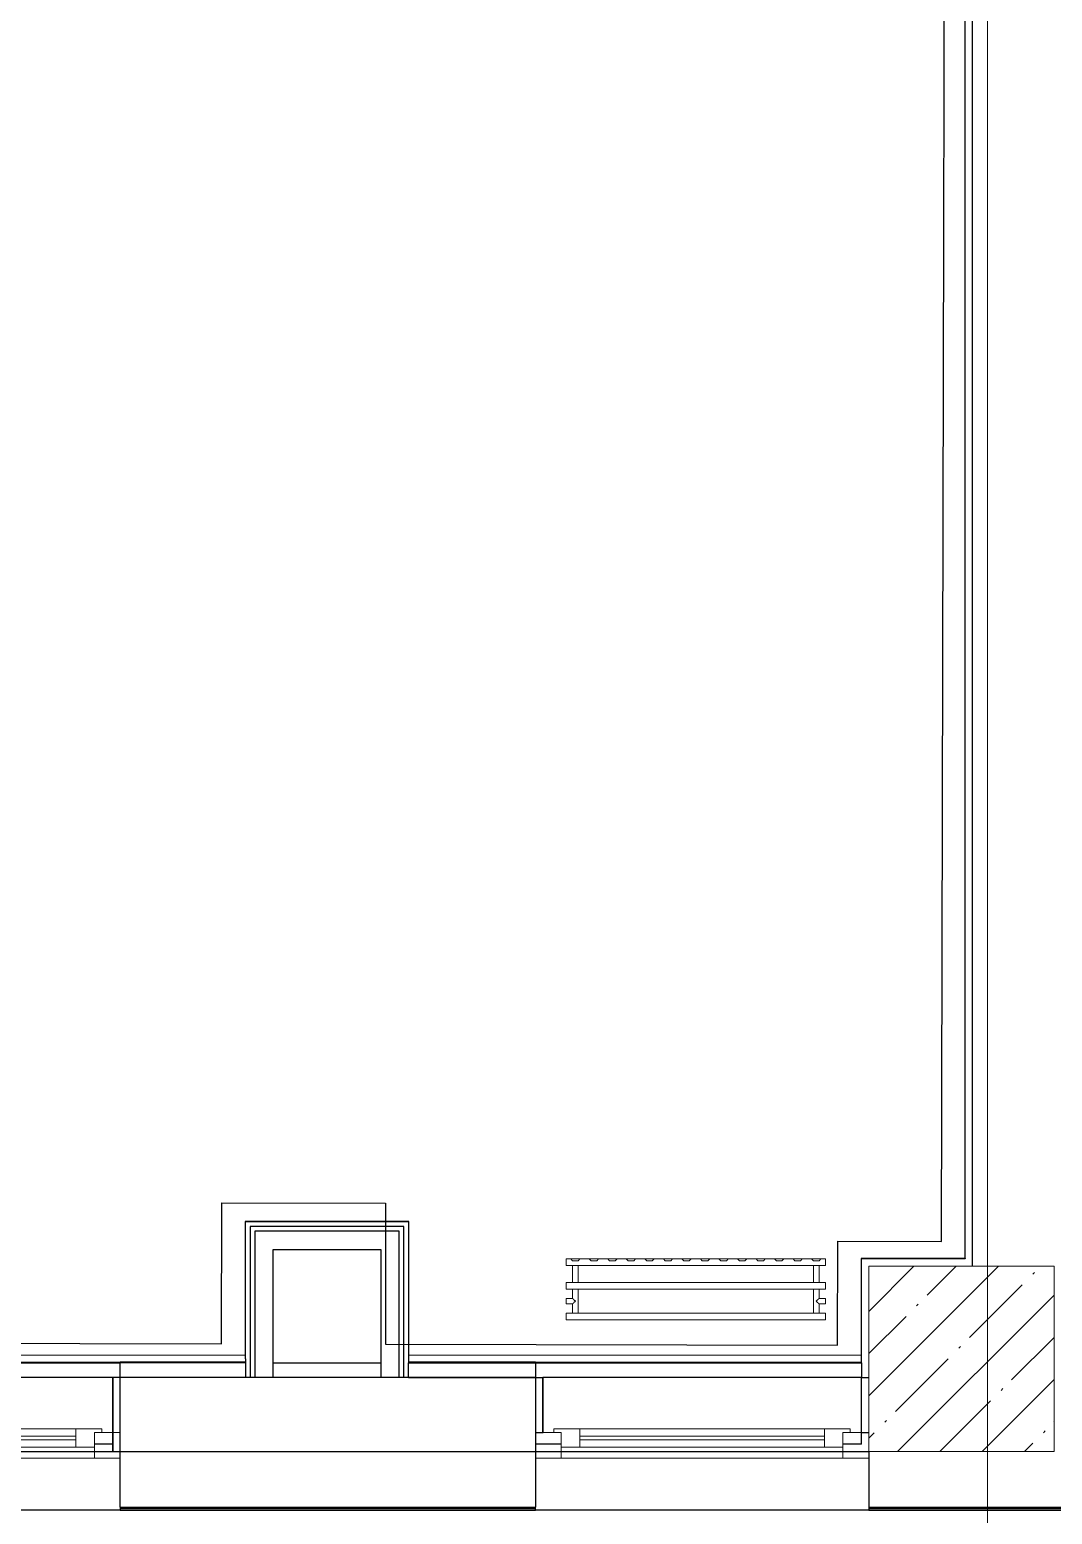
# Model space of a CAD drawing. Header units: millimetres. Extents: x 3914 to 443608, y -156176 to 78197.
# Drawn here: x 61982 to 64742, y -146382 to -142377 of the extents above; entities that cross this region are included whole.
import ezdxf

# ---------------------------------------------------------------- set-up
doc = ezdxf.new("R2010")
doc.units = ezdxf.units.MM
for name, color, linetype, lineweight in [('A-FLOR', 7, 'Continuous', 9), ('A-GLAZ', 7, 'Continuous', 9), ('A-GLAZ-1', 7, 'Continuous', 5), ('S-COLS-1', 7, 'Continuous', 5), ('Оси', 7, 'Continuous', 9)]:
    doc.layers.add(name, color=color, linetype=linetype, lineweight=lineweight)
doc.layers.add('M-EQPM-1', color=7, linetype='Continuous', lineweight=9, true_color=0xb2b2b2)

# ---------------------------------------------------------------- blocks, each defined once
blk = doc.blocks.new('120_Окно_СКБ_2Ст - 120_Окно_СКБ_2Ст 2100х2500 _мал створка справа_-V53-Объем проектирования 1 этажа')
at = {"layer": 'A-GLAZ'}
for p, q in [((-1050, -127), (-1050, -57)), ((-1050, -57), (-980, -57)), ((-980, -57), (-980, -127)), ((150, -127), (150, -57)), ((150, -57), (220, -57)), ((220, -57), (220, -127)), ((980, -127), (980, -57)), ((980, -57), (1050, -57)), ((1050, -57), (1050, -127)), ((150, -87), (-980, -87)), ((-980, -87), (-980, -127)), ((-930, -137), (-930, -87)), ((100, -137), (100, -87)), ((150, -127), (150, -87)), ((980, -87), (220, -87)), ((220, -87), (220, -127)), ((270, -137), (270, -87)), ((930, -137), (930, -87)), ((980, -127), (980, -87)), ((-980, -127), (-1050, -127)), ((-980, -127), (-1000, -127)), ((-1000, -127), (-1000, -137)), ((-1000, -137), (170, -137)), ((170, -137), (-1000, -137)), ((220, -127), (150, -127)), ((170, -127), (150, -127)), ((170, -137), (170, -127)), ((220, -127), (200, -127)), ((200, -127), (200, -137)), ((200, -137), (1000, -137)), ((1000, -137), (200, -137)), ((1050, -127), (980, -127)), ((1000, -127), (980, -127)), ((1000, -137), (1000, -127))]:
    blk.add_line(p, q, dxfattribs=at)
at = {"layer": 'A-GLAZ-1'}
for p, q in [((1050, -57), (-1050, -57)), ((-930, -107), (100, -107)), ((100, -117), (-930, -117)), ((270, -107), (930, -107)), ((930, -117), (270, -117)), ((-1030, -127), (-1000, -127)), ((170.7, -127), (200, -127)), ((1000, -127), (1030, -127))]:
    blk.add_line(p, q, dxfattribs=at)
blk = doc.blocks.new('BSC_Колонна _Прямоугольная - 500х500-V96-Объем проектирования 1 этажа')
at = {"layer": 'S-COLS-1'}
h = blk.add_hatch(dxfattribs=at)
h.set_pattern_fill('FP_112', color=256, style=0, pattern_type=2)
h.set_pattern_definition([(45, (-38240, -150), (-114.04925, 114.04925), []), (45, (-38125.95, -150), (-114.04925, 114.04925), [201.613, -40.323, 6.706, -33.617])])
h.paths.add_polyline_path([(-250, -250), (250, -250), (250, 250), (-250, 250), (-250, -230.5)])
for p, q in [((250, 250), (-250, 250)), ((-250, 250), (-250, -250)), ((250, -250), (250, 250)), ((-250, -250), (250, -250))]:
    blk.add_line(p, q, dxfattribs=at)
blk = doc.blocks.new('120_Окно_СКБ_1Ст - 120_Окно_СКБ_1Ст 900х2500_h_-V152-Объем проектирования 1 этажа')
at = {"layer": 'A-GLAZ'}
for p, q in [((-450, -127), (-450, -57)), ((-450, -57), (-380, -57)), ((-380, -57), (-380, -127)), ((380, -127), (380, -57)), ((380, -57), (450, -57)), ((450, -57), (450, -127)), ((380, -87), (-380, -87)), ((-380, -87), (-380, -127)), ((-330, -137), (-330, -87)), ((330, -137), (330, -87)), ((380, -127), (380, -87)), ((-380, -127), (-450, -127)), ((-380, -127), (-400, -127)), ((-400, -127), (-400, -137)), ((-400, -137), (400, -137)), ((400, -137), (-400, -137)), ((450, -127), (380, -127)), ((400, -127), (380, -127)), ((400, -137), (400, -127))]:
    blk.add_line(p, q, dxfattribs=at)
at = {"layer": 'A-GLAZ-1'}
for p, q in [((450, -57), (-450, -57)), ((-330, -107), (330, -107)), ((330, -117), (-330, -117)), ((-430, -127), (-400, -127)), ((400, -127), (430, -127))]:
    blk.add_line(p, q, dxfattribs=at)
blk = doc.blocks.new('radiator_prado_classic_z_tip_30_po exemplyaru - Classic Z Тип 30-500-V225-Объем проектирования 1 этажа')
at = {"layer": 'M-EQPM-1'}
for p, q in [((0, 228), (0, 210)), ((700, 228), (0, 228)), ((0, 210), (0, 228)), ((0, 228), (12.5, 228)), ((0, 210), (700, 210)), ((17.8, 210), (0, 210)), ((12.5, 228), (37.5, 228)), ((37.5, 228), (12.5, 228)), ((12.5, 228), (37.5, 228)), ((12.5, 228), (17.5, 223)), ((12.5, 228), (17.5, 223)), ((32.5, 223), (17.5, 223)), ((17.5, 223), (32.5, 223)), ((17.5, 210), (17.5, 164)), ((17.5, 210), (17.5, 164)), ((17.8, 210), (17.5, 210)), ((17.5, 210), (17.8, 210)), ((17.8, 210), (17.5, 210)), ((17.5, 210), (32.5, 210)), ((32.2, 210), (17.8, 210)), ((17.8, 210), (30.3, 210)), ((30.3, 210), (17.8, 210)), ((30.3, 210), (32.2, 210)), ((32.2, 210), (30.3, 210)), ((32.5, 210), (32.2, 210)), ((32.2, 210), (32.5, 210)), ((32.5, 210), (32.2, 210)), ((667.8, 210), (32.2, 210)), ((32.5, 223), (37.5, 228)), ((37.5, 228), (32.5, 223)), ((32.5, 164), (32.5, 210)), ((32.5, 164), (32.5, 210)), ((37.5, 228), (62.5, 228)), ((62.5, 228), (87.5, 228)), ((87.5, 228), (62.5, 228)), ((62.5, 228), (87.5, 228)), ((62.5, 228), (67.5, 223)), ((62.5, 228), (67.5, 223)), ((82.5, 223), (67.5, 223)), ((67.5, 223), (82.5, 223)), ((82.5, 223), (87.5, 228)), ((87.5, 228), (82.5, 223)), ((87.5, 228), (112.5, 228)), ((112.5, 228), (137.5, 228)), ((137.5, 228), (112.5, 228)), ((112.5, 228), (137.5, 228)), ((112.5, 228), (117.5, 223)), ((112.5, 228), (117.5, 223)), ((132.5, 223), (117.5, 223)), ((117.5, 223), (132.5, 223)), ((132.5, 223), (137.5, 228)), ((137.5, 228), (132.5, 223)), ((137.5, 228), (162.5, 228)), ((162.5, 228), (187.5, 228)), ((187.5, 228), (162.5, 228)), ((162.5, 228), (187.5, 228)), ((162.5, 228), (167.5, 223)), ((162.5, 228), (167.5, 223)), ((182.5, 223), (167.5, 223)), ((167.5, 223), (182.5, 223)), ((182.5, 223), (187.5, 228)), ((187.5, 228), (182.5, 223)), ((187.5, 228), (212.5, 228)), ((212.5, 228), (237.5, 228)), ((237.5, 228), (212.5, 228)), ((212.5, 228), (237.5, 228)), ((212.5, 228), (217.5, 223)), ((212.5, 228), (217.5, 223)), ((232.5, 223), (217.5, 223)), ((217.5, 223), (232.5, 223)), ((232.5, 223), (237.5, 228)), ((237.5, 228), (232.5, 223)), ((237.5, 228), (262.5, 228)), ((262.5, 228), (287.5, 228)), ((287.5, 228), (262.5, 228)), ((262.5, 228), (287.5, 228)), ((262.5, 228), (267.5, 223)), ((262.5, 228), (267.5, 223)), ((282.5, 223), (267.5, 223)), ((267.5, 223), (282.5, 223)), ((282.5, 223), (287.5, 228)), ((287.5, 228), (282.5, 223)), ((287.5, 228), (312.5, 228)), ((312.5, 228), (337.5, 228)), ((337.5, 228), (312.5, 228)), ((312.5, 228), (337.5, 228)), ((312.5, 228), (317.5, 223)), ((312.5, 228), (317.5, 223)), ((332.5, 223), (317.5, 223)), ((317.5, 223), (332.5, 223)), ((332.5, 223), (337.5, 228)), ((337.5, 228), (332.5, 223)), ((337.5, 228), (362.5, 228)), ((362.5, 228), (387.5, 228)), ((387.5, 228), (362.5, 228)), ((362.5, 228), (387.5, 228)), ((362.5, 228), (367.5, 223)), ((362.5, 228), (367.5, 223)), ((382.5, 223), (367.5, 223)), ((367.5, 223), (382.5, 223)), ((382.5, 223), (387.5, 228)), ((387.5, 228), (382.5, 223)), ((387.5, 228), (412.5, 228)), ((412.5, 228), (437.5, 228)), ((437.5, 228), (412.5, 228)), ((412.5, 228), (437.5, 228)), ((412.5, 228), (417.5, 223)), ((412.5, 228), (417.5, 223)), ((432.5, 223), (417.5, 223)), ((417.5, 223), (432.5, 223)), ((432.5, 223), (437.5, 228)), ((437.5, 228), (432.5, 223)), ((437.5, 228), (462.5, 228)), ((462.5, 228), (487.5, 228)), ((487.5, 228), (462.5, 228)), ((462.5, 228), (487.5, 228)), ((462.5, 228), (467.5, 223)), ((462.5, 228), (467.5, 223)), ((482.5, 223), (467.5, 223)), ((467.5, 223), (482.5, 223)), ((482.5, 223), (487.5, 228)), ((487.5, 228), (482.5, 223)), ((487.5, 228), (512.5, 228)), ((512.5, 228), (537.5, 228)), ((537.5, 228), (512.5, 228)), ((512.5, 228), (537.5, 228)), ((512.5, 228), (517.5, 223)), ((512.5, 228), (517.5, 223)), ((532.5, 223), (517.5, 223)), ((517.5, 223), (532.5, 223)), ((532.5, 223), (537.5, 228)), ((537.5, 228), (532.5, 223)), ((537.5, 228), (562.5, 228)), ((562.5, 228), (587.5, 228)), ((587.5, 228), (562.5, 228)), ((562.5, 228), (587.5, 228)), ((562.5, 228), (567.5, 223)), ((562.5, 228), (567.5, 223)), ((582.5, 223), (567.5, 223)), ((567.5, 223), (582.5, 223)), ((582.5, 223), (587.5, 228)), ((587.5, 228), (582.5, 223)), ((587.5, 228), (612.5, 228)), ((612.5, 228), (637.5, 228)), ((637.5, 228), (612.5, 228)), ((612.5, 228), (637.5, 228)), ((612.5, 228), (617.5, 223)), ((617.5, 223), (612.5, 228)), ((632.5, 223), (617.5, 223)), ((617.5, 223), (632.5, 223)), ((632.5, 223), (637.5, 228)), ((637.5, 228), (632.5, 223)), ((637.5, 228), (662.5, 228)), ((662.5, 228), (687.5, 228)), ((687.5, 228), (662.5, 228)), ((662.5, 228), (687.5, 228)), ((662.5, 228), (667.5, 223)), ((662.5, 228), (667.5, 223)), ((682.5, 223), (667.5, 223)), ((667.5, 223), (682.5, 223)), ((667.5, 210), (667.5, 164)), ((667.5, 210), (667.5, 164)), ((667.8, 210), (667.5, 210)), ((667.5, 210), (682.5, 210)), ((667.8, 210), (667.5, 210)), ((667.5, 210), (667.8, 210)), ((668.5, 210), (667.8, 210)), ((682.2, 210), (667.8, 210)), ((667.8, 210), (682.2, 210)), ((669.7, 210), (668.5, 210)), ((671.2, 210), (669.7, 210)), ((673.1, 210), (671.2, 210)), ((682.2, 210), (673.1, 210)), ((682.5, 210), (682.2, 210)), ((682.5, 210), (682.2, 210)), ((682.2, 210), (682.5, 210)), ((700, 210), (682.2, 210)), ((682.5, 223), (687.5, 228)), ((687.5, 228), (682.5, 223)), ((682.5, 164), (682.5, 210)), ((682.5, 164), (682.5, 210)), ((687.5, 228), (700, 228)), ((700, 210), (700, 228)), ((700, 228), (700, 210)), ((700, 164), (0, 164)), ((0, 164), (0, 146)), ((0, 146), (0, 164)), ((0, 164), (17.8, 164)), ((17.8, 164), (17.5, 164)), ((17.5, 164), (17.8, 164)), ((17.8, 164), (17.5, 164)), ((17.5, 164), (32.5, 164)), ((32.2, 164), (17.8, 164)), ((17.8, 164), (19.7, 164)), ((19.7, 164), (17.8, 164)), ((19.7, 164), (32.2, 164)), ((21.3, 164), (19.7, 164)), ((23.1, 164), (21.3, 164)), ((32.2, 164), (23.1, 164)), ((32.5, 164), (32.2, 164)), ((32.2, 164), (32.5, 164)), ((32.5, 164), (32.2, 164)), ((32.2, 164), (667.8, 164)), ((667.8, 164), (667.5, 164)), ((667.5, 164), (682.5, 164)), ((667.8, 164), (667.5, 164)), ((667.5, 164), (667.8, 164)), ((671.2, 164), (667.8, 164)), ((682.2, 164), (667.8, 164)), ((667.8, 164), (669.7, 164)), ((669.7, 164), (673.1, 164)), ((675, 164), (671.2, 164)), ((673.1, 164), (682.2, 164)), ((678.7, 164), (675, 164)), ((682.2, 164), (678.7, 164)), ((682.5, 164), (682.2, 164)), ((682.5, 164), (682.2, 164)), ((682.2, 164), (682.5, 164)), ((682.2, 164), (700, 164)), ((700, 146), (700, 164)), ((700, 164), (700, 146)), ((0, 146), (700, 146)), ((18.5, 146), (0, 146)), ((17.5, 121.5), (0, 121.5)), ((17.5, 121.5), (0, 121.5)), ((0, 121.5), (0, 120.5)), ((0, 106.5), (0, 121.5)), ((0, 120.5), (0, 107.5)), ((0, 120.5), (0, 119.3)), ((0, 114), (0, 120.5)), ((0, 120.5), (0, 120.5)), ((17.5, 146), (17.5, 121.5)), ((17.5, 146), (17.5, 121.5)), ((17.5, 146), (18.5, 146)), ((18.5, 146), (17.5, 146)), ((17.5, 146), (18.5, 146)), ((32.5, 146), (17.5, 146)), ((18.5, 146), (32.2, 146)), ((31.5, 146), (18.5, 146)), ((18.5, 146), (26.9, 146)), ((26.9, 146), (30.3, 146)), ((30.3, 146), (32.2, 146)), ((32.2, 146), (31.5, 146)), ((32.2, 146), (32.5, 146)), ((32.5, 146), (32.2, 146)), ((32.2, 146), (32.5, 146)), ((667.8, 146), (32.2, 146)), ((32.5, 82), (32.5, 146)), ((32.5, 82), (32.5, 146)), ((667.5, 146), (667.5, 82)), ((667.5, 146), (667.5, 82)), ((667.5, 146), (667.8, 146)), ((682.5, 146), (667.5, 146)), ((667.5, 146), (667.8, 146)), ((667.8, 146), (667.5, 146)), ((667.8, 146), (680.3, 146)), ((667.8, 146), (681.5, 146)), ((669.7, 146), (667.8, 146)), ((673.1, 146), (669.7, 146)), ((675, 146), (673.1, 146)), ((678.7, 146), (675, 146)), ((680.3, 146), (678.7, 146)), ((680.3, 146), (681.5, 146)), ((681.5, 146), (680.3, 146)), ((681.5, 146), (682.5, 146)), ((681.5, 146), (682.5, 146)), ((682.5, 146), (681.5, 146)), ((700, 146), (681.5, 146)), ((682.5, 121.5), (682.5, 146)), ((682.5, 121.5), (682.5, 146)), ((700, 121.5), (682.5, 121.5)), ((700, 121.5), (682.5, 121.5)), ((700, 121.5), (700, 106.5)), ((700, 120.5), (700, 121.5)), ((700, 121.5), (700, 120.5)), ((700, 120.5), (700, 121.5)), ((700, 107.5), (700, 120.5)), ((700, 120.5), (700, 107.5)), ((700, 107.5), (700, 120.5)), ((0, 119.3), (0, 117.8)), ((0, 117.8), (0, 114)), ((0, 114), (0, 110.3)), ((0, 107.5), (0, 114)), ((0, 110.3), (0, 108.7)), ((0, 108.7), (0, 107.5)), ((0, 107.5), (0, 106.5)), ((0, 107.5), (0, 107.5)), ((0, 106.5), (17.5, 106.5)), ((0, 106.5), (17.5, 106.5)), ((700, 82), (0, 82)), ((0, 82), (0, 64)), ((0, 64), (0, 82)), ((0, 82), (18.5, 82)), ((17.5, 106.5), (17.5, 82)), ((17.5, 106.5), (17.5, 82)), ((18.5, 82), (17.5, 82)), ((17.5, 82), (18.5, 82)), ((18.5, 82), (17.5, 82)), ((17.5, 82), (32.5, 82)), ((32.2, 82), (18.5, 82)), ((18.5, 82), (19.7, 82)), ((19.7, 82), (18.5, 82)), ((19.7, 82), (32.2, 82)), ((32.2, 82), (19.7, 82)), ((32.5, 82), (32.2, 82)), ((32.2, 82), (32.5, 82)), ((32.5, 82), (32.2, 82)), ((32.2, 82), (667.8, 82)), ((667.8, 82), (667.5, 82)), ((667.5, 82), (682.5, 82)), ((667.8, 82), (667.5, 82)), ((667.5, 82), (667.8, 82)), ((681.5, 82), (667.8, 82)), ((681.5, 82), (667.8, 82)), ((667.8, 82), (681.5, 82)), ((682.5, 82), (681.5, 82)), ((682.5, 82), (681.5, 82)), ((681.5, 82), (682.5, 82)), ((681.5, 82), (700, 82)), ((682.5, 82), (682.5, 106.5)), ((682.5, 106.5), (700, 106.5)), ((682.5, 82), (682.5, 106.5)), ((682.5, 106.5), (700, 106.5)), ((700, 106.5), (700, 107.5)), ((700, 107.5), (700, 106.5)), ((700, 106.5), (700, 107.5)), ((700, 64), (700, 82)), ((700, 82), (700, 64)), ((700, 64), (0, 64)), ((0, 64), (700, 64))]:
    blk.add_line(p, q, dxfattribs=at)
for points, knots in [([(18.5, 120.5), (18.4, 120.6), (18.3, 120.7), (18.1, 120.9), (17.9, 121.1), (17.8, 121.2), (17.7, 121.3), (17.5, 121.5), (17.5, 121.5), (17.5, 121.5)], [0.7142857, 0.7142857, 0.7142857, 0.7142857, 0.75, 0.7857143, 0.8214286, 0.8571429, 0.8928571, 0.9285714, 1, 1, 1, 1]), ([(17.5, 121.5), (17.5, 121.5), (17.5, 121.5), (17.7, 121.3), (17.8, 121.2), (17.9, 121.1), (18.1, 120.9), (18.3, 120.7), (18.4, 120.6), (18.5, 120.5)], [0, 0, 0, 0, 0.0714286, 0.1071429, 0.1428571, 0.1785714, 0.2142857, 0.25, 0.2857143, 0.2857143, 0.2857143, 0.2857143]), ([(17.5, 121.5), (17.5, 121.5), (17.5, 121.5), (17.7, 121.3), (17.8, 121.2), (17.9, 121.1), (18.1, 120.9), (18.3, 120.7), (18.4, 120.6), (18.5, 120.5)], [0, 0, 0, 0, 0.0714286, 0.1071429, 0.1428571, 0.1785714, 0.2142857, 0.25, 0.2857143, 0.2857143, 0.2857143, 0.2857143]), ([(25, 114), (24.5, 114.5), (23.6, 115.4), (22.4, 116.6), (21.6, 117.4), (21.1, 117.9), (20.8, 118.2), (20.5, 118.5), (20.2, 118.8), (19.8, 119.1), (19.6, 119.4), (19.3, 119.7), (19, 120), (18.7, 120.3), (18.5, 120.5), (18.3, 120.7), (18.1, 120.9), (17.9, 121.1), (17.8, 121.2), (17.7, 121.3), (17.5, 121.5), (17.5, 121.5), (17.5, 121.5)], [0, 0, 0, 0, 0.142857, 0.285714, 0.357143, 0.392857, 0.428571, 0.464286, 0.5, 0.535714, 0.571429, 0.607143, 0.642857, 0.678571, 0.714286, 0.75, 0.785714, 0.821429, 0.857143, 0.892857, 0.928571, 1, 1, 1, 1]), ([(675, 114), (675.5, 114.5), (676.4, 115.4), (677.6, 116.6), (678.4, 117.4), (678.9, 117.9), (679.2, 118.2), (679.5, 118.5), (679.8, 118.8), (680.1, 119.2), (680.4, 119.4), (680.7, 119.7), (681, 120), (681.3, 120.3), (681.5, 120.5), (681.7, 120.7), (681.9, 120.9), (682.1, 121.1), (682.2, 121.2), (682.3, 121.3), (682.5, 121.5), (682.5, 121.5), (682.5, 121.5)], [0, 0, 0, 0, 0.142857, 0.285714, 0.357143, 0.392857, 0.428571, 0.464286, 0.5, 0.535714, 0.571429, 0.607143, 0.642857, 0.678571, 0.714286, 0.75, 0.785714, 0.821429, 0.857143, 0.892857, 0.928571, 1, 1, 1, 1]), ([(682.5, 121.5), (682.5, 121.5), (682.5, 121.5), (682.3, 121.3), (682.2, 121.2), (682.1, 121.1), (681.9, 120.9), (681.7, 120.7), (681.6, 120.6), (681.5, 120.5)], [0, 0, 0, 0, 0.0714286, 0.1071429, 0.1428571, 0.1785714, 0.2142857, 0.25, 0.2857143, 0.2857143, 0.2857143, 0.2857143]), ([(682.5, 121.5), (682.5, 121.5), (682.5, 121.5), (682.3, 121.3), (682.2, 121.2), (682.1, 121.1), (681.9, 120.9), (681.7, 120.7), (681.6, 120.6), (681.5, 120.5)], [0, 0, 0, 0, 0.0714286, 0.1071429, 0.1428571, 0.1785714, 0.2142857, 0.25, 0.2857143, 0.2857143, 0.2857143, 0.2857143]), ([(681.5, 120.5), (681.6, 120.6), (681.7, 120.7), (681.9, 120.9), (682.1, 121.1), (682.2, 121.2), (682.3, 121.3), (682.5, 121.5), (682.5, 121.5), (682.5, 121.5)], [0.7142857, 0.7142857, 0.7142857, 0.7142857, 0.75, 0.7857143, 0.8214286, 0.8571429, 0.8928571, 0.9285714, 1, 1, 1, 1]), ([(17.5, 106.5), (17.5, 106.5), (17.5, 106.5), (17.7, 106.7), (17.8, 106.8), (17.9, 106.9), (18.1, 107.1), (18.3, 107.3), (18.5, 107.5), (18.7, 107.7), (19, 108), (19.3, 108.3), (19.6, 108.6), (19.8, 108.9), (20.3, 109.3), (20.7, 109.7), (21.1, 110.1), (21.6, 110.6), (22.4, 111.4), (23.6, 112.6), (24.5, 113.5), (25, 114)], [0, 0, 0, 0, 0.071429, 0.107143, 0.142857, 0.178571, 0.214286, 0.25, 0.285714, 0.321429, 0.357143, 0.392857, 0.428571, 0.464286, 0.5, 0.571429, 0.607143, 0.642857, 0.714286, 0.857143, 1, 1, 1, 1]), ([(17.5, 106.5), (17.5, 106.5), (17.5, 106.5), (17.7, 106.7), (17.8, 106.8), (17.9, 106.9), (18.1, 107.1), (18.3, 107.3), (18.4, 107.4), (18.5, 107.5)], [0, 0, 0, 0, 0.0714286, 0.1071429, 0.1428571, 0.1785714, 0.2142857, 0.25, 0.2857143, 0.2857143, 0.2857143, 0.2857143]), ([(18.5, 107.5), (18.4, 107.4), (18.3, 107.3), (18.1, 107.1), (17.9, 106.9), (17.8, 106.8), (17.7, 106.7), (17.5, 106.5), (17.5, 106.5), (17.5, 106.5)], [0.7142857, 0.7142857, 0.7142857, 0.7142857, 0.75, 0.7857143, 0.8214286, 0.8571429, 0.8928571, 0.9285714, 1, 1, 1, 1]), ([(18.5, 107.5), (18.4, 107.4), (18.3, 107.3), (18.1, 107.1), (17.9, 106.9), (17.8, 106.8), (17.7, 106.7), (17.5, 106.5), (17.5, 106.5), (17.5, 106.5)], [0.7142857, 0.7142857, 0.7142857, 0.7142857, 0.75, 0.7857143, 0.8214286, 0.8571429, 0.8928571, 0.9285714, 1, 1, 1, 1]), ([(22.1, 116.9), (21.9, 117.1), (21.6, 117.4), (21.1, 117.9), (20.8, 118.2), (20.5, 118.5), (20.2, 118.8), (19.9, 119.2), (19.7, 119.3), (19.6, 119.4)], [0.2857143, 0.2857143, 0.2857143, 0.2857143, 0.3571429, 0.3928571, 0.4285714, 0.4642857, 0.5, 0.5357143, 0.5714286, 0.5714286, 0.5714286, 0.5714286]), ([(19.6, 119.4), (19.7, 119.3), (19.9, 119.2), (20.3, 118.7), (20.7, 118.3), (21.1, 117.9), (21.6, 117.4), (21.9, 117.1), (22.1, 116.9)], [0.4285714, 0.4285714, 0.4285714, 0.4285714, 0.4642857, 0.5, 0.5714286, 0.6071429, 0.6428571, 0.7142857, 0.7142857, 0.7142857, 0.7142857]), ([(19.6, 119.4), (19.7, 119.3), (19.8, 119.1), (20.3, 118.7), (20.7, 118.3), (21.1, 117.9), (21.6, 117.4), (21.9, 117.1), (22.1, 116.9)], [0.4285714, 0.4285714, 0.4285714, 0.4285714, 0.4642857, 0.5, 0.5714286, 0.6071429, 0.6428571, 0.7142857, 0.7142857, 0.7142857, 0.7142857]), ([(19.6, 108.6), (19.7, 108.7), (19.9, 108.8), (20.3, 109.3), (20.7, 109.7), (21.1, 110.1), (21.6, 110.6), (21.9, 110.9), (22.1, 111.1)], [0.4285714, 0.4285714, 0.4285714, 0.4285714, 0.4642857, 0.5, 0.5714286, 0.6071429, 0.6428571, 0.7142857, 0.7142857, 0.7142857, 0.7142857]), ([(22.1, 111.1), (21.9, 110.9), (21.6, 110.6), (21.1, 110.1), (20.8, 109.8), (20.5, 109.5), (20.2, 109.2), (19.9, 108.8), (19.7, 108.7), (19.6, 108.6)], [0.2857143, 0.2857143, 0.2857143, 0.2857143, 0.3571429, 0.3928571, 0.4285714, 0.4642857, 0.5, 0.5357143, 0.5714286, 0.5714286, 0.5714286, 0.5714286]), ([(22.1, 111.1), (21.9, 110.9), (21.6, 110.6), (21.1, 110.1), (20.8, 109.8), (20.5, 109.5), (20.2, 109.2), (19.8, 108.9), (19.7, 108.7), (19.6, 108.6)], [0.2857143, 0.2857143, 0.2857143, 0.2857143, 0.3571429, 0.3928571, 0.4285714, 0.4642857, 0.5, 0.5357143, 0.5714286, 0.5714286, 0.5714286, 0.5714286]), ([(682.5, 106.5), (682.5, 106.5), (682.5, 106.5), (682.3, 106.7), (682.2, 106.8), (682.1, 106.9), (681.9, 107.1), (681.7, 107.3), (681.5, 107.5), (681.3, 107.7), (681, 108), (680.7, 108.3), (680.4, 108.6), (680.1, 108.8), (679.7, 109.3), (679.3, 109.7), (678.9, 110.1), (678.4, 110.6), (677.6, 111.4), (676.4, 112.6), (675.5, 113.5), (675, 114)], [0, 0, 0, 0, 0.071429, 0.107143, 0.142857, 0.178571, 0.214286, 0.25, 0.285714, 0.321429, 0.357143, 0.392857, 0.428571, 0.464286, 0.5, 0.571429, 0.607143, 0.642857, 0.714286, 0.857143, 1, 1, 1, 1]), ([(677.9, 116.9), (678.1, 117.1), (678.4, 117.4), (678.9, 117.9), (679.2, 118.2), (679.5, 118.5), (679.8, 118.8), (680.1, 119.2), (680.3, 119.3), (680.4, 119.4)], [0.2857143, 0.2857143, 0.2857143, 0.2857143, 0.3571429, 0.3928571, 0.4285714, 0.4642857, 0.5, 0.5357143, 0.5714286, 0.5714286, 0.5714286, 0.5714286]), ([(679.2, 118.2), (679.1, 118.1), (678.9, 117.9), (678.4, 117.4), (678.1, 117.1), (677.9, 116.9)], [0.5714286, 0.5714286, 0.5714286, 0.5714286, 0.6071429, 0.6428571, 0.7142857, 0.7142857, 0.7142857, 0.7142857]), ([(679.2, 118.2), (679.1, 118.1), (678.9, 117.9), (678.4, 117.4), (678.1, 117.1), (677.9, 116.9)], [0.5714286, 0.5714286, 0.5714286, 0.5714286, 0.6071429, 0.6428571, 0.7142857, 0.7142857, 0.7142857, 0.7142857]), ([(677.9, 111.1), (678.1, 110.9), (678.4, 110.6), (678.9, 110.1), (679.2, 109.8), (679.5, 109.5), (679.8, 109.2), (680.1, 108.8), (680.3, 108.7), (680.4, 108.6)], [0.2857143, 0.2857143, 0.2857143, 0.2857143, 0.3571429, 0.3928571, 0.4285714, 0.4642857, 0.5, 0.5357143, 0.5714286, 0.5714286, 0.5714286, 0.5714286]), ([(677.9, 111.1), (678.1, 110.9), (678.4, 110.6), (678.9, 110.1), (679.2, 109.8), (679.5, 109.5), (679.8, 109.2), (680.1, 108.8), (680.3, 108.7), (680.4, 108.6)], [0.2857143, 0.2857143, 0.2857143, 0.2857143, 0.3571429, 0.3928571, 0.4285714, 0.4642857, 0.5, 0.5357143, 0.5714286, 0.5714286, 0.5714286, 0.5714286]), ([(680.4, 108.6), (680.3, 108.7), (680.1, 108.8), (679.7, 109.3), (679.3, 109.7), (678.9, 110.1), (678.4, 110.6), (678.1, 110.9), (677.9, 111.1)], [0.4285714, 0.4285714, 0.4285714, 0.4285714, 0.4642857, 0.5, 0.5714286, 0.6071429, 0.6428571, 0.7142857, 0.7142857, 0.7142857, 0.7142857]), ([(680.4, 119.4), (680.3, 119.3), (680.1, 119.2), (679.7, 118.7), (679.4, 118.4), (679.2, 118.2)], [0.4285714, 0.4285714, 0.4285714, 0.4285714, 0.4642857, 0.5, 0.5714286, 0.5714286, 0.5714286, 0.5714286]), ([(680.4, 119.4), (680.3, 119.3), (680.1, 119.2), (679.7, 118.7), (679.4, 118.4), (679.2, 118.2)], [0.4285714, 0.4285714, 0.4285714, 0.4285714, 0.4642857, 0.5, 0.5714286, 0.5714286, 0.5714286, 0.5714286]), ([(681.5, 107.5), (681.6, 107.4), (681.7, 107.3), (681.9, 107.1), (682.1, 106.9), (682.2, 106.8), (682.3, 106.7), (682.5, 106.5), (682.5, 106.5), (682.5, 106.5)], [0.7142857, 0.7142857, 0.7142857, 0.7142857, 0.75, 0.7857143, 0.8214286, 0.8571429, 0.8928571, 0.9285714, 1, 1, 1, 1]), ([(681.5, 107.5), (681.6, 107.4), (681.7, 107.3), (681.9, 107.1), (682.1, 106.9), (682.2, 106.8), (682.3, 106.7), (682.5, 106.5), (682.5, 106.5), (682.5, 106.5)], [0.7142857, 0.7142857, 0.7142857, 0.7142857, 0.75, 0.7857143, 0.8214286, 0.8571429, 0.8928571, 0.9285714, 1, 1, 1, 1]), ([(682.5, 106.5), (682.5, 106.5), (682.5, 106.5), (682.3, 106.7), (682.2, 106.8), (682.1, 106.9), (681.9, 107.1), (681.7, 107.3), (681.6, 107.4), (681.5, 107.5)], [0, 0, 0, 0, 0.0714286, 0.1071429, 0.1428571, 0.1785714, 0.2142857, 0.25, 0.2857143, 0.2857143, 0.2857143, 0.2857143])]:
    blk.add_open_spline(points, degree=3, knots=knots, dxfattribs=at)
for points in [[(19.6, 119.4), (19.5, 119.5), (19.3, 119.7), (19, 120), (18.7, 120.3), (18.6, 120.4), (18.5, 120.5)], [(18.5, 120.5), (18.6, 120.4), (18.7, 120.3), (19, 120), (19.3, 119.7), (19.5, 119.5), (19.6, 119.4)], [(18.5, 120.5), (18.6, 120.4), (18.7, 120.3), (19, 120), (19.3, 119.7), (19.5, 119.5), (19.6, 119.4)], [(681.5, 120.5), (681.4, 120.4), (681.3, 120.3), (681, 120), (680.7, 119.7), (680.5, 119.5), (680.4, 119.4)], [(681.5, 120.5), (681.4, 120.4), (681.3, 120.3), (681, 120), (680.7, 119.7), (680.5, 119.5), (680.4, 119.4)], [(680.4, 119.4), (680.5, 119.5), (680.7, 119.7), (681, 120), (681.3, 120.3), (681.4, 120.4), (681.5, 120.5)], [(18.5, 107.5), (18.6, 107.6), (18.7, 107.7), (19, 108), (19.3, 108.3), (19.5, 108.5), (19.6, 108.6)], [(19.6, 108.6), (19.5, 108.5), (19.3, 108.3), (19, 108), (18.7, 107.7), (18.6, 107.6), (18.5, 107.5)], [(19.6, 108.6), (19.5, 108.5), (19.3, 108.3), (19, 108), (18.7, 107.7), (18.6, 107.6), (18.5, 107.5)], [(25, 114), (24.5, 114.5), (23.6, 115.4), (22.6, 116.4), (22.1, 116.9)], [(22.1, 116.9), (22.6, 116.4), (23.6, 115.4), (24.5, 114.5), (25, 114)], [(22.1, 116.9), (22.6, 116.4), (23.6, 115.4), (24.5, 114.5), (25, 114)], [(22.1, 111.1), (22.6, 111.6), (23.6, 112.6), (24.5, 113.5), (25, 114)], [(25, 114), (24.5, 113.5), (23.6, 112.6), (22.6, 111.6), (22.1, 111.1)], [(25, 114), (24.5, 113.5), (23.6, 112.6), (22.6, 111.6), (22.1, 111.1)], [(677.9, 116.9), (677.4, 116.4), (676.4, 115.4), (675.5, 114.5), (675, 114)], [(677.9, 116.9), (677.4, 116.4), (676.4, 115.4), (675.5, 114.5), (675, 114)], [(675, 114), (675.5, 114.5), (676.4, 115.4), (677.4, 116.4), (677.9, 116.9)], [(675, 114), (675.5, 113.5), (676.4, 112.6), (677.4, 111.6), (677.9, 111.1)], [(675, 114), (675.5, 113.5), (676.4, 112.6), (677.4, 111.6), (677.9, 111.1)], [(677.9, 111.1), (677.4, 111.6), (676.4, 112.6), (675.5, 113.5), (675, 114)], [(680.4, 108.6), (680.5, 108.5), (680.7, 108.3), (681, 108), (681.3, 107.7), (681.4, 107.6), (681.5, 107.5)], [(680.4, 108.6), (680.5, 108.5), (680.7, 108.3), (681, 108), (681.3, 107.7), (681.4, 107.6), (681.5, 107.5)], [(681.5, 107.5), (681.4, 107.6), (681.3, 107.7), (681, 108), (680.7, 108.3), (680.5, 108.5), (680.4, 108.6)]]:
    blk.add_open_spline(points, degree=3, dxfattribs=at)

msp = doc.modelspace()

# ---------------------------------------------------------------- linework, layer by layer
for p, q in [((64527, -145712.7), (64527, -138712.7)), ((64506, -139063.7), (64506, -145691.7)), ((62563.7, -145591.7), (62563.7, -145962.7)), ((63005.7, -145591.7), (62563.7, -145591.7)), ((62565.7, -145592.7), (62564.7, -145592.7)), ((62564.7, -145962.7), (62564.7, -145592.7)), ((62577.2, -145605.2), (62577.2, -146012.7)), ((62992.2, -145605.2), (62577.2, -145605.2)), ((62589.7, -145617.7), (62589.7, -146012.7)), ((62979.7, -145617.7), (62589.7, -145617.7)), ((62979.7, -146012.7), (62979.7, -145617.7)), ((62992.2, -146012.7), (62992.2, -145605.2)), ((63004.7, -145592.7), (63004.7, -145972.7)), ((63005.7, -145971.7), (63005.7, -145591.7)), ((62639.7, -146012.7), (62639.7, -145667.7)), ((62639.7, -145667.7), (62929.7, -145667.7)), ((62929.7, -145667.7), (62929.7, -146012.7)), ((64226, -145691.7), (64226, -145971.7)), ((64506, -145691.7), (64226, -145691.7)), ((64507, -145691.7), (64507, -145692.7)), ((60127, -145971.7), (62227, -145971.7)), ((60127, -145972.7), (62227, -145972.7)), ((62564.2, -145971.7), (62227, -145971.7)), ((62227, -145971.7), (62227, -145972.7)), ((62564.7, -145972.7), (62227, -145972.7)), ((62227, -146362.7), (62227, -145972.7)), ((62563.7, -145962.7), (62564.7, -145962.7)), ((62564.2, -145972.7), (62564.2, -145971.7)), ((62564.7, -145962.7), (62564.7, -146012.7)), ((62639.7, -145972.7), (62929.7, -145972.7)), ((63004.7, -146012.7), (63004.7, -145972.7)), ((63004.7, -145972.7), (63005.7, -145972.7)), ((63347, -145972.7), (63004.7, -145972.7)), ((63347, -145971.7), (63005.7, -145971.7)), ((63005.7, -145972.7), (63347, -145972.7)), ((63347, -145972.7), (63347, -145971.7)), ((63347, -145971.7), (64226, -145971.7)), ((63347, -145972.7), (64226, -145972.7)), ((63347, -145972.7), (63347, -146362.7)), ((64226, -145971.7), (64226, -145972.7)), ((64226, -145972.7), (64227, -145972.7)), ((64226, -145972.7), (64227, -145972.7)), ((64227, -145972.7), (64227, -145952.7)), ((64227, -145972.7), (64227, -146012.7)), ((62207, -146012.7), (60148, -146012.7)), ((62206, -146012.7), (62206, -146212.7)), ((62207, -146012.7), (62206, -146012.7)), ((62227, -146012.7), (62207, -146012.7)), ((62207, -146012.7), (62207, -146212.7)), ((63347, -146012.7), (62227, -146012.7)), ((63004.7, -146012.7), (63367, -146012.7)), ((63367, -146160.7), (63367, -146012.7)), ((63368, -146012.7), (63367, -146012.7)), ((64226, -146012.7), (63368, -146012.7)), ((63368, -146160.7), (63368, -146012.7)), ((64226, -146012.7), (64226, -146160.7)), ((64227, -146012.7), (64226, -146012.7)), ((64227, -146012.7), (64247, -146012.7)), ((64227, -146160.7), (64227, -146012.7)), ((63347, -146160.7), (63367, -146160.7)), ((63367, -146160.7), (63368, -146160.7)), ((64226, -146160.7), (64227, -146160.7)), ((64227, -146192.7), (64227, -146160.7)), ((64227, -146160.7), (64247, -146160.7)), ((59867, -146212.7), (64247, -146212.7)), ((62207, -146192.7), (62157, -146192.7)), ((62206, -146212.7), (62207, -146212.7)), ((63417, -146192.7), (63347, -146192.7)), ((64227, -146192.7), (64177, -146192.7)), ((64247, -146212.7), (64247, -146362.7)), ((62227, -146370.7), (60127, -146370.7)), ((62227, -146362.7), (62227, -146370.7)), ((62227, -146362.7), (63347, -146362.7)), ((62227, -146365.7), (63347, -146365.7)), ((62227, -146370.7), (63347, -146370.7)), ((63347, -146370.7), (63347, -146362.7)), ((64247, -146370.7), (63347, -146370.7)), ((64247, -146362.7), (64247, -146370.7)), ((64247, -146362.7), (65297, -146362.7)), ((64247, -146365.7), (65297, -146365.7)), ((64247, -146370.7), (65297, -146370.7))]:
    msp.add_line(p, q)
at = {"flags": 128}
msp.add_lwpolyline([(56424.5, -145907.2), (59182.5, -145913.6), (59183.4, -145533.6), (59825.4, -145535.2), (59824.5, -145915.2), (62500.2, -145921.4), (62501, -145541.4), (62943, -145542.5), (62942.2, -145922.5), (64162.5, -145925.3), (64163.2, -145645.3), (64443.2, -145646), (64458.7, -139018), (63391.7, -139015.5), (63393.2, -138393.5), (62201.2, -138390.7), (62201.2, -138382.7), (59842.2, -138377.2), (59841.3, -138777.2), (59199.3, -138775.7), (59200.2, -138375.7), (58921.2, -138375), (58921.3, -138354), (56421.3, -138348.1)], dxfattribs=at)
at = {"layer": 'A-FLOR'}
for p, q in [((64507, -139062.7), (64507, -145691.7)), ((63004.7, -145592.7), (62565.7, -145592.7)), ((63005.7, -145952.7), (63005.7, -145592.7)), ((64507, -145692.7), (64227, -145692.7)), ((64227, -145692.7), (64227, -145952.7)), ((62564.7, -145952.7), (59887, -145952.7)), ((64227, -145952.7), (63005.7, -145952.7))]:
    msp.add_line(p, q, dxfattribs=at)
at = {"layer": 'Оси'}
msp.add_lwpolyline([(64567, -148019), (64567, -143019), (64567, -127335), (64567, -122335)], dxfattribs=at)

# ---------------------------------------------------------------- block references
msp.add_blockref('BSC_Колонна _Прямоугольная - 500х500-V96-Объем проектирования 1 этажа', (64497, -145962.7))
at = {"color": 3, "rotation": 180}
for name, p in [('120_Окно_СКБ_2Ст - 120_Окно_СКБ_2Ст 2100х2500 _мал створка справа_-V53-Объем проектирования 1 этажа', (61177, -146287.7)), ('120_Окно_СКБ_1Ст - 120_Окно_СКБ_1Ст 900х2500_h_-V152-Объем проектирования 1 этажа', (63797, -146287.7))]:
    msp.add_blockref(name, p, dxfattribs=at)
at = {"layer": 'M-EQPM-1'}
msp.add_blockref('radiator_prado_classic_z_tip_30_po exemplyaru - Classic Z Тип 30-500-V225-Объем проектирования 1 этажа', (63430, -145920.7), dxfattribs=at)

doc.saveas('drawing.dxf')
